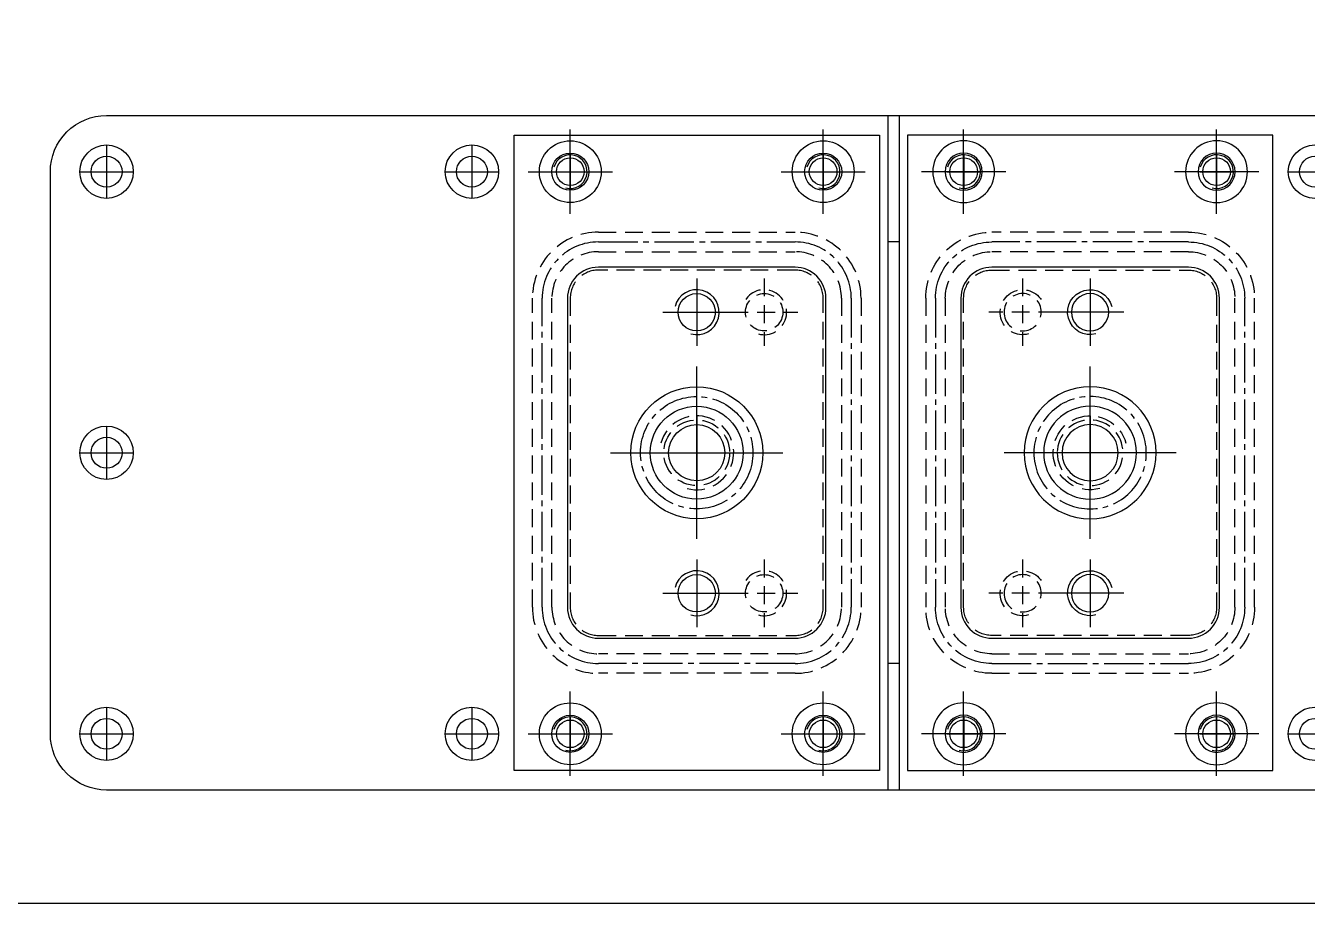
# Model space of a CAD drawing. Header units: millimetres. Extents: x -4251 to 2609, y -1673 to 4048.
# Drawn here: x -4089.2 to -3861.2, y 920.3 to 1076.5 of the extents above; entities that cross this region are included whole.
import ezdxf

# ---------------------------------------------------------------- set-up
doc = ezdxf.new("R2010")
doc.units = ezdxf.units.MM
for name, pattern in [('CENTER', [50.8, 31.75, -6.35, 6.35, -6.35]), ('CENTER1', [10, 7, -1, 1, -1]), ('HIDDEN2', [4.7625, 3.175, -1.5875]), ('HIDDENX2', [19.05, 12.7, -6.35])]:
    doc.linetypes.add(name, pattern=pattern)
doc.layers.add('CENTER', color=1, linetype='CENTER')
doc.layers.add('THIN', color=3, linetype='Continuous')

# ---------------------------------------------------------------- blocks, each defined once
blk = doc.blocks.new('A$C72017674')
at = {"color": 250, "linetype": 'HIDDEN2'}
for p, q in [((6.7, 21.71), (6.7, 9.71)), ((0.7, 15.71), (12.7, 15.71)), ((6.7, -28.29), (6.7, -40.29)), ((0.7, -34.29), (12.7, -34.29))]:
    blk.add_line(p, q, dxfattribs=at)
at = {"color": 1}
blk.add_lwpolyline([(27.2, 47.21), (27.2, -65.79), (-37.8, -65.79), (-37.8, 47.21)], close=True, dxfattribs=at)
at = {"color": 2, "linetype": 'HIDDEN2'}
for points in [[(-22.8, 29.95), (12.2, 29.95, -0.414214), (23.94, 18.21), (23.94, -36.79, -0.414214), (12.2, -48.53), (-22.8, -48.53, -0.414214), (-34.54, -36.79), (-34.54, 18.21, -0.414214)], [(-22.8, 26.47), (12.2, 26.47, -0.414214), (20.46, 18.21), (20.46, -36.79, -0.414214), (12.2, -45.05), (-22.8, -45.05, -0.414214), (-31.06, -36.79), (-31.06, 18.21, -0.414214)], [(-22.8, -41.79), (12.2, -41.79, 0.414214), (17.2, -36.79), (17.2, 18.21, 0.414214), (12.2, 23.21), (-22.8, 23.21, 0.414214), (-27.8, 18.21), (-27.8, -36.79, 0.414214)]]:
    blk.add_lwpolyline(points, format="xyb", close=True, dxfattribs=at)
at = {"color": 1, "linetype": 'CENTER1'}
blk.add_lwpolyline([(-22.8, 28.21), (12.2, 28.21, -0.414214), (22.2, 18.21), (22.2, -36.79, -0.414214), (12.2, -46.79), (-22.8, -46.79, -0.414214), (-32.8, -36.79), (-32.8, 18.21, -0.414214)], format="xyb", close=True, dxfattribs=at)
at = {"color": 1}
for centre, radius in [((-27.8, 40.71), 5.5), ((17.2, 40.71), 5.5), ((-27.8, 40.71), 3.3), ((17.2, 40.71), 3.3), ((-5.3, -9.29), 11.74), ((-5.3, -9.29), 8.26), ((-5.3, -9.29), 5), ((-27.8, -59.29), 5.5), ((17.2, -59.29), 5.5), ((-27.8, -59.29), 3.3), ((17.2, -59.29), 3.3)]:
    blk.add_circle(centre, radius, dxfattribs=at)
for centre in [(-5.3, 15.71), (-5.3, -34.29)]:
    blk.add_circle(centre, 3.32)
at = {"color": 250, "linetype": 'HIDDEN2'}
for centre in [(6.7, 15.71), (6.7, -34.29)]:
    blk.add_circle(centre, 3.32, dxfattribs=at)
at = {"color": 1, "linetype": 'CENTER1'}
blk.add_circle((-5.3, -9.29), 10, dxfattribs=at)
at = {"color": 2, "linetype": 'HIDDEN2'}
blk.add_circle((-5.3, -9.29), 5.85, dxfattribs=at)
at = {"color": 250, "linetype": 'HIDDEN2'}
for centre in [(6.7, 15.71), (6.7, -34.29)]:
    blk.add_arc(centre, 4, 255, 165, dxfattribs=at)
at = {"color": 2, "linetype": 'HIDDEN2'}
blk.add_arc((-5.3, -9.29), 6.58, 255, 165, dxfattribs=at)
at = {"layer": 'CENTER'}
for p, q in [((-27.8, 33.21), (-27.8, 48.21)), ((17.2, 33.21), (17.2, 48.21)), ((-35.3, 40.71), (-20.3, 40.71)), ((9.7, 40.71), (24.7, 40.71)), ((-5.3, 21.71), (-5.3, 9.71)), ((-11.3, 15.71), (0.7, 15.71)), ((-5.3, -24.62), (-5.3, 6.03)), ((-5.3, -2.71), (-5.3, -15.87)), ((-20.63, -9.29), (10.02, -9.29)), ((-11.88, -9.29), (1.28, -9.29)), ((-5.3, -28.29), (-5.3, -40.29)), ((-11.3, -34.29), (0.7, -34.29)), ((-27.8, -66.79), (-27.8, -51.79)), ((17.2, -66.79), (17.2, -51.79)), ((-35.3, -59.29), (-20.3, -59.29)), ((9.7, -59.29), (24.7, -59.29))]:
    blk.add_line(p, q, dxfattribs=at)
at = {"layer": 'THIN'}
for centre in [(-5.3, 15.71), (-5.3, -34.29)]:
    blk.add_arc(centre, 4, 255, 165, dxfattribs=at)
blk = doc.blocks.new('A$C366F0EA6')
at = {"color": 11}
for p, q in [((149, 60), (149, -60)), ((151, 60), (151, -60))]:
    blk.add_line(p, q, dxfattribs=at)
at = {"color": 2, "linetype": 'HIDDENX2'}
for p, q in [((151, 37.5), (149, 37.5)), ((151, -37.5), (149, -37.5))]:
    blk.add_line(p, q, dxfattribs=at)
at = {"color": 11}
for points in [[(290, -60), (10, -60, -0.414214), (0, -50), (0, 50, -0.414214), (10, 60), (290, 60, -0.414214), (300, 50), (300, -50, -0.414214)], [(97.5, -33), (132.5, -33, 0.414214), (138, -27.5), (138, 27.5, 0.414214), (132.5, 33), (97.5, 33, 0.414214), (92, 27.5), (92, -27.5, 0.414214)], [(167.5, -33), (202.5, -33, 0.414214), (208, -27.5), (208, 27.5, 0.414214), (202.5, 33), (167.5, 33, 0.414214), (162, 27.5), (162, -27.5, 0.414214)]]:
    blk.add_lwpolyline(points, format="xyb", close=True, dxfattribs=at)
for centre, radius in [((10, 50), 4.75), ((75, 50), 4.75), ((225, 50), 4.75), ((10, 50), 2.75), ((75, 50), 2.75), ((225, 50), 2.75), ((10, 0), 4.75), ((10, 0), 2.75), ((10, -50), 4.75), ((75, -50), 4.75), ((225, -50), 4.75), ((10, -50), 2.75), ((75, -50), 2.75), ((225, -50), 2.75)]:
    blk.add_circle(centre, radius, dxfattribs=at)
for centre in [(92.5, 50), (137.5, 50), (162.5, 50), (207.5, 50), (92.5, -50), (137.5, -50), (162.5, -50), (207.5, -50)]:
    blk.add_circle(centre, 2.46)
at = {"layer": 'CENTER'}
for p, q in [((10, 54.75), (10, 45.25)), ((75, 54.75), (75, 45.25)), ((92.5, 53), (92.5, 47)), ((137.5, 53), (137.5, 47)), ((162.5, 53), (162.5, 47)), ((207.5, 53), (207.5, 47)), ((5.25, 50), (14.75, 50)), ((70.25, 50), (79.75, 50)), ((89.5, 50), (95.5, 50)), ((134.5, 50), (140.5, 50)), ((159.5, 50), (165.5, 50)), ((204.5, 50), (210.5, 50)), ((220.25, 50), (229.75, 50)), ((10, 4.75), (10, -4.75)), ((5.25, 0), (14.75, 0)), ((10, -45.25), (10, -54.75)), ((75, -45.25), (75, -54.75)), ((92.5, -47), (92.5, -53)), ((137.5, -47), (137.5, -53)), ((162.5, -47), (162.5, -53)), ((207.5, -47), (207.5, -53)), ((5.25, -50), (14.75, -50)), ((70.25, -50), (79.75, -50)), ((89.5, -50), (95.5, -50)), ((134.5, -50), (140.5, -50)), ((159.5, -50), (165.5, -50)), ((204.5, -50), (210.5, -50)), ((220.25, -50), (229.75, -50))]:
    blk.add_line(p, q, dxfattribs=at)
at = {"layer": 'THIN'}
for centre in [(92.5, 50), (137.5, 50), (162.5, 50), (207.5, 50), (92.5, -50), (137.5, -50), (162.5, -50), (207.5, -50)]:
    blk.add_arc(centre, 3, 255, 165, dxfattribs=at)

msp = doc.modelspace()

# ---------------------------------------------------------------- linework, layer by layer
at = {"elevation": 0}
msp.add_lwpolyline([(-4250.8841, 1721.8586), (-3055.7965, 1721.8586), (-3055.7965, 920.3344), (-4250.8841, 920.3344)], close=True, dxfattribs=at)

# ---------------------------------------------------------------- block references
for name, p in [('A$C366F0EA6', (-4084.8443, 1000.4925, 0)), ('A$C72017674', (-3964.541, 1009.7857, 0))]:
    msp.add_blockref(name, p)
at = {"xscale": -1}
msp.add_blockref('A$C72017674', (-3905.1476, 1009.7857, 0), dxfattribs=at)

doc.saveas('drawing.dxf')
